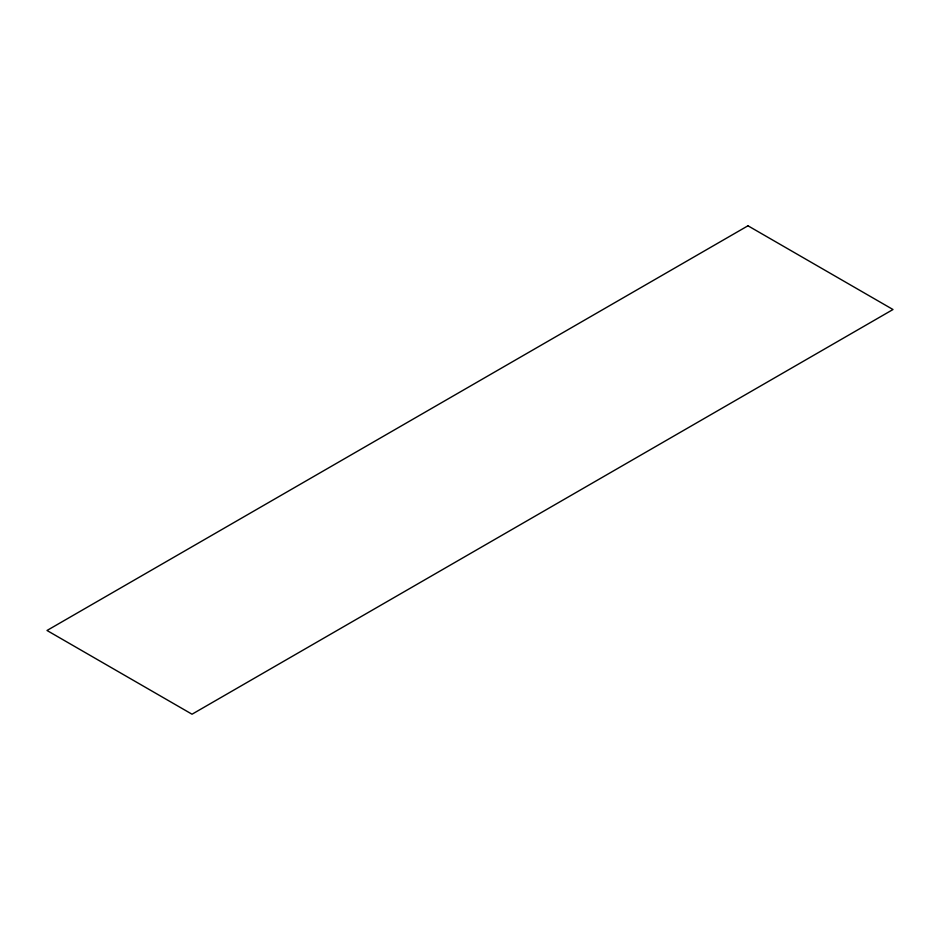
<?xml version="1.0" encoding="UTF-8"?>
<svg xmlns="http://www.w3.org/2000/svg" width="940" height="940" viewBox="0 0 940 940"><rect width="100%" height="100%" fill="white"/><g stroke="black" fill="none" stroke-linecap="round" stroke-linejoin="round"><path stroke-width="1.41" d="M747.97 225.788L47 630.482L192.03 714.212L893 309.519L747.97 225.788"/></g></svg>
